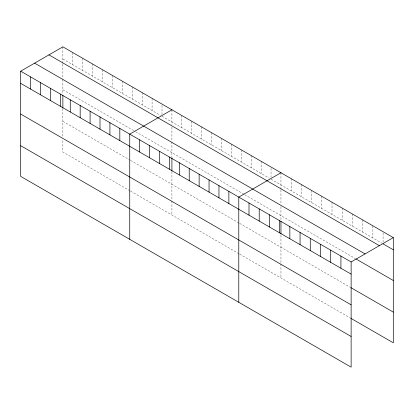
<?xml version="1.0" encoding="UTF-8"?>
<svg xmlns="http://www.w3.org/2000/svg" width="414" height="414" viewBox="0 0 414 414"><rect width="100%" height="100%" fill="white"/><g stroke="black" fill="none" stroke-linecap="round" stroke-linejoin="round"><path stroke-width="0.31" stroke-dasharray="2.07 1.55" d="M62.871 64.134L62.871 78.846M62.871 63.497L62.871 46.839M62.871 59.021L160.347 115.299M161.998 116.251L269.39 178.253M271.041 179.205L382.013 243.272M62.871 89.719L135.016 131.367M135.564 131.688L244.058 194.321M244.607 194.642L355.673 258.766M62.871 121.343L130.058 160.135M130.607 160.451L239.101 223.089M239.649 223.405L350.296 287.29M130.058 190.833L62.871 152.041L62.871 139.891M130.607 191.149L239.101 253.787M239.649 254.103L350.296 317.988M383.085 232.994L383.085 241.973M372.874 225.816L372.874 237.998M362.659 219.922L362.659 232.099M352.449 214.022L352.449 226.204M342.233 208.128L342.233 220.31M332.023 202.234L332.023 214.411M321.807 196.334L321.807 208.516M311.592 190.44L311.592 202.617M301.382 184.541L301.382 196.722M291.166 178.646L291.166 190.823M280.956 172.747L280.956 189.405M280.956 190.047L280.956 204.112M280.956 206.674L280.956 220.688M280.956 235.235L280.956 262.6M280.956 263.884L280.956 277.949M271.041 168.307L271.041 177.28M261.13 161.305L261.13 173.482M251.215 155.581L251.215 167.758M241.3 149.858L241.3 162.034M231.39 144.134L231.39 156.311M221.474 138.411L221.474 150.587M211.564 132.687L211.564 144.864M201.649 126.963L201.649 139.145M191.739 121.24L191.739 133.422M181.824 115.516L181.824 127.698M171.913 109.793L171.913 124.531M171.913 127.088L171.913 141.158M171.913 141.8L171.913 157.097M171.913 171.65L171.913 199.646M171.913 200.925L171.913 214.995M161.998 105.353L161.998 114.326M152.088 98.346L152.088 110.528M142.173 92.622L142.173 104.804M132.263 86.904L132.263 99.081M122.347 81.18L122.347 93.357M112.437 75.457L112.437 87.633M102.522 69.733L102.522 81.91M92.607 64.01L92.607 76.186M82.697 58.286L82.697 70.463M72.781 52.562L72.781 64.744M62.871 79.483L62.871 94.144M62.871 108.696L62.871 136.692"/><path stroke-width="0.62" d="M20.7 71.187L351.129 261.958L351.129 367.161L20.7 176.39L20.7 71.187L62.871 46.839L393.3 237.61L393.3 342.813L350.834 318.299M171.913 109.793L129.742 134.141L129.742 239.344M280.956 172.747L238.785 197.095L238.785 302.298M351.129 261.958L393.3 237.61M383.085 243.893L393.3 249.792M48.955 54.876L379.384 245.647M34.616 63.151L365.044 253.922M356.211 259.076L393.3 280.49M20.7 83.364L351.129 274.135M350.834 287.601L393.3 312.115M20.7 114.062L351.129 304.833M20.7 145.692L351.129 336.463M340.919 256.059L340.919 268.241M330.703 250.165L330.703 262.347M320.488 244.27L320.488 256.447M310.277 238.371L310.277 250.553M300.062 232.477L300.062 244.653M289.852 226.577L289.852 238.759M280.956 221.319L280.956 233.972M279.636 220.683L279.636 232.859M269.421 214.783L269.421 226.965M259.211 208.889L259.211 221.071M248.995 202.995L248.995 215.171M228.87 191.371L228.87 203.553M218.959 185.648L218.959 197.83M209.044 179.924L209.044 192.106M199.134 174.201L199.134 186.383M189.219 168.477L189.219 180.659M179.309 162.759L179.309 174.936M171.913 157.734L171.913 171.013M169.393 157.035L169.393 169.212M159.478 151.312L159.478 163.489M149.568 145.588L149.568 157.765M139.653 139.865L139.653 152.041M119.827 128.418L119.827 140.6M109.917 122.694L109.917 134.876M100.002 116.971L100.002 129.152M90.092 111.247L90.092 123.429M80.176 105.523L80.176 117.705M70.266 99.8L70.266 111.982M62.871 95.411L62.871 108.059M60.351 94.076L60.351 106.258M50.441 88.358L50.441 100.535M40.525 82.634L40.525 94.811M30.615 76.911L30.615 89.088"/></g></svg>
